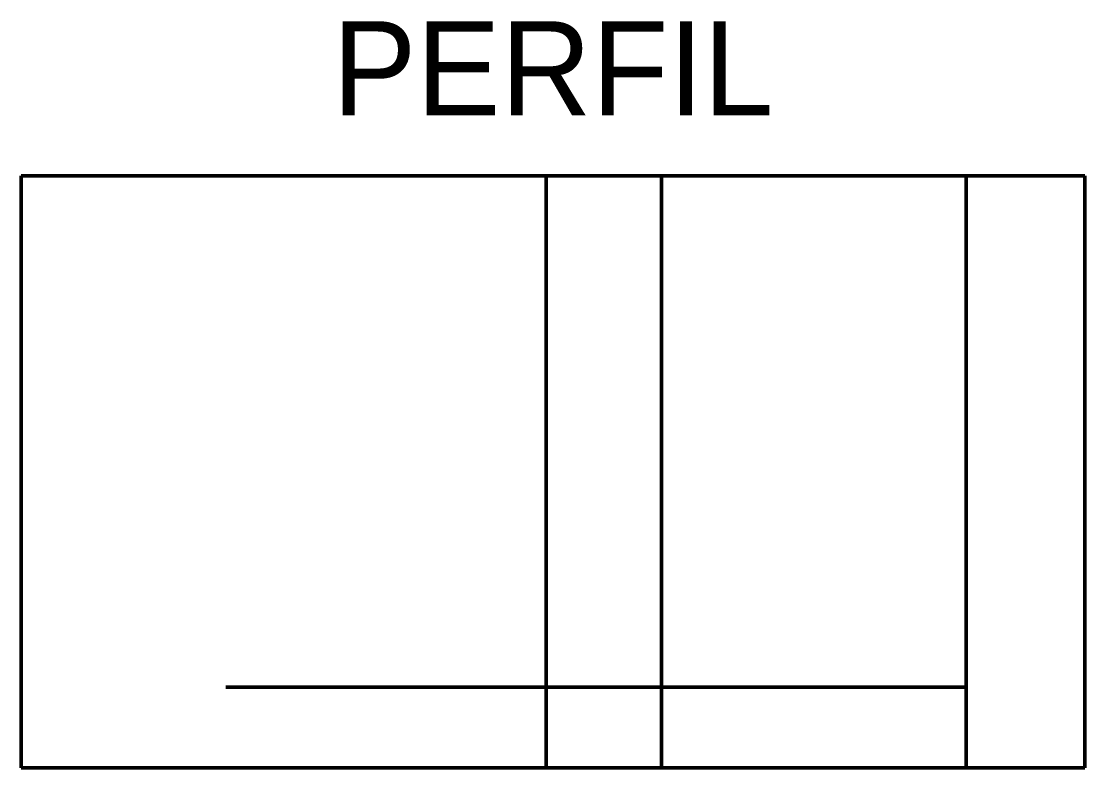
# Model space of a CAD drawing. Header units: millimetres. Extents: x 0 to 420, y 0 to 297.
# Drawn here: x 202.09 to 241.59, y 172.29 to 200.04 of the extents above; entities that cross this region are included whole.
import ezdxf
from ezdxf.enums import TextEntityAlignment as Align

# ---------------------------------------------------------------- set-up
doc = ezdxf.new("R2010")
doc.units = ezdxf.units.MM
doc.linetypes.add('DASHED', pattern=[1.524, 1.27, -0.254])
for name, color, linetype, lineweight in [('OCULTA', 8, 'DASHED', 25), ('TEXTO', 7, 'CONTINUOUS', 25), ('VISIBLE', 7, 'CONTINUOUS', 50)]:
    doc.layers.add(name, color=color, linetype=linetype, lineweight=lineweight)

msp = doc.modelspace()

# ---------------------------------------------------------------- linework, layer by layer
at = {"layer": 'OCULTA'}
for p, q in [((202.091, 194.294), (202.167, 194.294)), ((202.167, 194.294), (202.395, 194.294)), ((202.395, 194.294), (202.773, 194.294)), ((202.773, 194.294), (203.301, 194.294)), ((203.975, 194.294), (203.301, 194.294)), ((203.975, 194.294), (204.794, 194.294)), ((204.794, 194.294), (205.752, 194.294)), ((206.847, 194.294), (205.752, 194.294)), ((208.074, 194.294), (206.847, 194.294)), ((208.074, 194.294), (209.427, 194.294)), ((210.901, 194.294), (209.427, 194.294)), ((209.751, 194.294), (209.691, 194.294)), ((209.93, 194.294), (209.751, 194.294)), ((210.227, 194.294), (209.93, 194.294)), ((210.642, 194.294), (210.227, 194.294)), ((211.172, 194.294), (210.642, 194.294)), ((210.901, 194.294), (212.489, 194.294)), ((211.815, 194.294), (211.172, 194.294)), ((212.569, 194.294), (211.815, 194.294)), ((214.185, 194.294), (212.489, 194.294)), ((213.429, 194.294), (212.569, 194.294)), ((214.393, 194.294), (213.429, 194.294)), ((215.98, 194.294), (214.185, 194.294)), ((215.457, 194.294), (214.393, 194.294)), ((216.615, 194.294), (215.457, 194.294)), ((217.869, 194.294), (215.98, 194.294)), ((217.863, 194.294), (216.615, 194.294)), ((219.196, 194.294), (217.863, 194.294)), ((217.869, 194.294), (219.841, 194.294)), ((220.607, 194.294), (219.196, 194.294)), ((221.89, 194.294), (219.841, 194.294)), ((222.091, 194.294), (220.607, 194.294)), ((225.872, 194.294), (221.591, 194.294)), ((221.591, 172.294), (221.591, 194.294)), ((221.591, 194.294), (221.591, 194.294)), ((241.591, 194.294), (221.591, 194.294)), ((221.591, 172.294), (221.591, 194.294)), ((221.591, 194.294), (221.591, 194.294)), ((221.89, 194.294), (224.006, 194.294)), ((223.641, 194.294), (222.091, 194.294)), ((225.252, 194.294), (223.641, 194.294)), ((225.872, 194.294), (224.006, 194.294)), ((226.914, 194.294), (225.252, 194.294)), ((228.623, 194.294), (226.914, 194.294)), ((230.37, 194.294), (228.623, 194.294)), ((232.148, 194.294), (230.37, 194.294)), ((233.95, 194.294), (232.148, 194.294)), ((235.767, 194.294), (233.95, 194.294)), ((237.191, 194.294), (235.767, 194.294)), ((237.191, 172.294), (237.191, 194.294)), ((241.591, 194.294), (237.191, 194.294)), ((237.191, 175.294), (237.191, 194.294)), ((237.191, 194.294), (237.191, 194.294)), ((237.191, 194.294), (237.191, 194.294)), ((241.591, 172.294), (241.591, 194.294)), ((241.591, 194.294), (241.591, 194.294)), ((241.591, 172.294), (241.591, 194.294)), ((241.591, 194.294), (241.591, 194.294)), ((221.591, 185.49), (221.591, 185.494)), ((221.591, 185.49), (221.591, 185.494)), ((221.591, 185.475), (221.591, 185.49)), ((221.591, 185.475), (221.591, 185.49)), ((221.591, 185.452), (221.591, 185.475)), ((221.591, 185.452), (221.591, 185.475)), ((221.591, 185.419), (221.591, 185.452)), ((221.591, 185.419), (221.591, 185.452)), ((221.591, 185.378), (221.591, 185.419)), ((221.591, 185.378), (221.591, 185.419)), ((221.591, 185.327), (221.591, 185.378)), ((221.591, 185.327), (221.591, 185.378)), ((221.591, 185.267), (221.591, 185.327)), ((221.591, 185.267), (221.591, 185.327)), ((221.591, 185.2), (221.591, 185.267)), ((221.591, 185.2), (221.591, 185.267)), ((241.591, 185.49), (241.591, 185.494)), ((241.591, 185.49), (241.591, 185.494)), ((241.591, 185.475), (241.591, 185.49)), ((241.591, 185.475), (241.591, 185.49)), ((241.591, 185.452), (241.591, 185.475)), ((241.591, 185.452), (241.591, 185.475)), ((241.591, 185.419), (241.591, 185.452)), ((241.591, 185.419), (241.591, 185.452)), ((241.591, 185.378), (241.591, 185.419)), ((241.591, 185.378), (241.591, 185.419)), ((241.591, 185.327), (241.591, 185.378)), ((241.591, 185.327), (241.591, 185.378)), ((241.591, 185.267), (241.591, 185.327)), ((241.591, 185.267), (241.591, 185.327)), ((241.591, 185.2), (241.591, 185.267)), ((241.591, 185.2), (241.591, 185.267)), ((221.591, 185.123), (221.591, 185.2)), ((221.591, 185.123), (221.591, 185.2)), ((221.591, 185.04), (221.591, 185.123)), ((221.591, 185.04), (221.591, 185.123)), ((221.591, 184.948), (221.591, 185.04)), ((221.591, 184.948), (221.591, 185.04)), ((221.591, 184.85), (221.591, 184.948)), ((221.591, 184.85), (221.591, 184.948)), ((241.591, 185.123), (241.591, 185.2)), ((241.591, 185.123), (241.591, 185.2)), ((241.591, 185.04), (241.591, 185.123)), ((241.591, 185.04), (241.591, 185.123)), ((241.591, 184.948), (241.591, 185.04)), ((241.591, 184.948), (241.591, 185.04)), ((241.591, 184.85), (241.591, 184.948)), ((241.591, 184.85), (241.591, 184.948)), ((221.591, 184.745), (221.591, 184.85)), ((221.591, 184.745), (221.591, 184.85)), ((221.591, 184.634), (221.591, 184.745)), ((221.591, 184.634), (221.591, 184.745)), ((221.591, 184.517), (221.591, 184.634)), ((221.591, 184.517), (221.591, 184.634)), ((221.591, 184.394), (221.591, 184.517)), ((221.591, 184.394), (221.591, 184.517)), ((241.591, 184.745), (241.591, 184.85)), ((241.591, 184.745), (241.591, 184.85)), ((241.591, 184.634), (241.591, 184.745)), ((241.591, 184.634), (241.591, 184.745)), ((241.591, 184.517), (241.591, 184.634)), ((241.591, 184.517), (241.591, 184.634)), ((241.591, 184.394), (241.591, 184.517)), ((241.591, 184.394), (241.591, 184.517)), ((221.591, 184.267), (221.591, 184.394)), ((221.591, 184.267), (221.591, 184.394)), ((221.591, 184.136), (221.591, 184.267)), ((221.591, 184.136), (221.591, 184.267)), ((221.591, 184.001), (221.591, 184.136)), ((221.591, 184.001), (221.591, 184.136)), ((241.591, 184.267), (241.591, 184.394)), ((241.591, 184.267), (241.591, 184.394)), ((241.591, 184.136), (241.591, 184.267)), ((241.591, 184.136), (241.591, 184.267)), ((241.591, 184.001), (241.591, 184.136)), ((241.591, 184.001), (241.591, 184.136)), ((221.591, 183.864), (221.591, 184.001)), ((221.591, 183.864), (221.591, 184.001)), ((221.591, 183.723), (221.591, 183.864)), ((221.591, 183.723), (221.591, 183.864)), ((221.591, 183.581), (221.591, 183.723)), ((221.591, 183.581), (221.591, 183.723)), ((241.591, 183.864), (241.591, 184.001)), ((241.591, 183.864), (241.591, 184.001)), ((241.591, 183.723), (241.591, 183.864)), ((241.591, 183.723), (241.591, 183.864)), ((241.591, 183.581), (241.591, 183.723)), ((241.591, 183.581), (241.591, 183.723)), ((221.591, 183.438), (221.591, 183.581)), ((221.591, 183.438), (221.591, 183.581)), ((221.591, 183.294), (221.591, 183.438)), ((221.591, 183.294), (221.591, 183.438)), ((221.591, 183.15), (221.591, 183.294)), ((221.591, 183.15), (221.591, 183.294)), ((241.591, 183.438), (241.591, 183.581)), ((241.591, 183.438), (241.591, 183.581)), ((241.591, 183.294), (241.591, 183.438)), ((241.591, 183.294), (241.591, 183.438)), ((241.591, 183.15), (241.591, 183.294)), ((241.591, 183.15), (241.591, 183.294)), ((221.591, 183.007), (221.591, 183.15)), ((221.591, 183.007), (221.591, 183.15)), ((221.591, 182.865), (221.591, 183.007)), ((221.591, 182.865), (221.591, 183.007)), ((241.591, 183.007), (241.591, 183.15)), ((241.591, 183.007), (241.591, 183.15)), ((241.591, 182.865), (241.591, 183.007)), ((241.591, 182.865), (241.591, 183.007)), ((221.591, 182.725), (221.591, 182.865)), ((221.591, 182.725), (221.591, 182.865)), ((221.591, 182.587), (221.591, 182.725)), ((221.591, 182.587), (221.591, 182.725)), ((221.591, 182.452), (221.591, 182.587)), ((221.591, 182.452), (221.591, 182.587)), ((241.591, 182.725), (241.591, 182.865)), ((241.591, 182.725), (241.591, 182.865)), ((241.591, 182.587), (241.591, 182.725)), ((241.591, 182.587), (241.591, 182.725)), ((241.591, 182.452), (241.591, 182.587)), ((241.591, 182.452), (241.591, 182.587)), ((221.591, 182.321), (221.591, 182.452)), ((221.591, 182.321), (221.591, 182.452)), ((221.591, 182.194), (221.591, 182.321)), ((221.591, 182.321), (221.591, 182.194)), ((221.591, 182.072), (221.591, 182.194)), ((221.591, 182.072), (221.591, 182.194)), ((241.591, 182.321), (241.591, 182.452)), ((241.591, 182.321), (241.591, 182.452)), ((241.591, 182.194), (241.591, 182.321)), ((241.591, 182.321), (241.591, 182.194)), ((241.591, 182.072), (241.591, 182.194)), ((241.591, 182.072), (241.591, 182.194)), ((221.591, 182.072), (221.591, 181.955)), ((221.591, 181.955), (221.591, 182.072)), ((221.591, 181.844), (221.591, 181.955)), ((221.591, 181.844), (221.591, 181.955)), ((221.591, 181.739), (221.591, 181.844)), ((221.591, 181.739), (221.591, 181.844)), ((221.591, 181.64), (221.591, 181.739)), ((221.591, 181.739), (221.591, 181.64)), ((241.591, 182.072), (241.591, 181.955)), ((241.591, 181.955), (241.591, 182.072)), ((241.591, 181.844), (241.591, 181.955)), ((241.591, 181.844), (241.591, 181.955)), ((241.591, 181.739), (241.591, 181.844)), ((241.591, 181.739), (241.591, 181.844)), ((241.591, 181.64), (241.591, 181.739)), ((241.591, 181.739), (241.591, 181.64)), ((221.591, 181.549), (221.591, 181.64)), ((221.591, 181.549), (221.591, 181.64)), ((221.591, 181.465), (221.591, 181.549)), ((221.591, 181.465), (221.591, 181.549)), ((221.591, 181.389), (221.591, 181.465)), ((221.591, 181.465), (221.591, 181.389)), ((221.591, 181.389), (221.591, 181.321)), ((221.591, 181.389), (221.591, 181.321)), ((221.591, 181.262), (221.591, 181.321)), ((221.591, 181.262), (221.591, 181.321)), ((241.591, 181.549), (241.591, 181.64)), ((241.591, 181.549), (241.591, 181.64)), ((241.591, 181.465), (241.591, 181.549)), ((241.591, 181.465), (241.591, 181.549)), ((241.591, 181.389), (241.591, 181.465)), ((241.591, 181.465), (241.591, 181.389)), ((241.591, 181.389), (241.591, 181.321)), ((241.591, 181.389), (241.591, 181.321)), ((241.591, 181.262), (241.591, 181.321)), ((241.591, 181.262), (241.591, 181.321)), ((221.591, 181.211), (221.591, 181.262)), ((221.591, 181.211), (221.591, 181.262)), ((221.591, 181.211), (221.591, 181.169)), ((221.591, 181.211), (221.591, 181.169)), ((221.591, 181.137), (221.591, 181.169)), ((221.591, 181.137), (221.591, 181.169)), ((221.591, 181.137), (221.591, 181.113)), ((221.591, 181.137), (221.591, 181.113)), ((221.591, 181.099), (221.591, 181.113)), ((221.591, 181.113), (221.591, 181.099)), ((221.591, 181.099), (221.591, 181.094)), ((221.591, 181.099), (221.591, 181.094)), ((241.591, 181.211), (241.591, 181.262)), ((241.591, 181.211), (241.591, 181.262)), ((241.591, 181.211), (241.591, 181.169)), ((241.591, 181.211), (241.591, 181.169)), ((241.591, 181.137), (241.591, 181.169)), ((241.591, 181.137), (241.591, 181.169)), ((241.591, 181.137), (241.591, 181.113)), ((241.591, 181.137), (241.591, 181.113)), ((241.591, 181.099), (241.591, 181.113)), ((241.591, 181.113), (241.591, 181.099)), ((241.591, 181.099), (241.591, 181.094)), ((241.591, 181.099), (241.591, 181.094)), ((209.751, 175.294), (209.691, 175.294)), ((209.93, 175.294), (209.751, 175.294)), ((210.227, 175.294), (209.93, 175.294)), ((210.642, 175.294), (210.227, 175.294)), ((211.172, 175.294), (210.642, 175.294)), ((211.815, 175.294), (211.172, 175.294)), ((212.569, 175.294), (211.815, 175.294)), ((213.429, 175.294), (212.569, 175.294)), ((212.645, 175.294), (212.591, 175.294)), ((212.805, 175.294), (212.645, 175.294)), ((213.072, 175.294), (212.805, 175.294)), ((213.443, 175.294), (213.072, 175.294)), ((214.393, 175.294), (213.429, 175.294)), ((213.918, 175.294), (213.443, 175.294)), ((214.494, 175.294), (213.918, 175.294)), ((215.457, 175.294), (214.393, 175.294)), ((215.17, 175.294), (214.494, 175.294)), ((215.941, 175.294), (215.17, 175.294)), ((216.615, 175.294), (215.457, 175.294)), ((216.805, 175.294), (215.941, 175.294)), ((217.863, 175.294), (216.615, 175.294)), ((217.758, 175.294), (216.805, 175.294)), ((218.795, 175.294), (217.758, 175.294)), ((219.196, 175.294), (217.863, 175.294)), ((219.914, 175.294), (218.795, 175.294)), ((220.607, 175.294), (219.196, 175.294)), ((221.108, 175.294), (219.914, 175.294)), ((222.091, 175.294), (220.607, 175.294)), ((222.372, 175.294), (221.108, 175.294)), ((223.641, 175.294), (222.091, 175.294)), ((223.702, 175.294), (222.372, 175.294)), ((225.252, 175.294), (223.641, 175.294)), ((225.091, 175.294), (223.702, 175.294)), ((226.534, 175.294), (225.091, 175.294)), ((226.914, 175.294), (225.252, 175.294)), ((228.024, 175.294), (226.534, 175.294)), ((228.623, 175.294), (226.914, 175.294)), ((229.555, 175.294), (228.024, 175.294)), ((230.37, 175.294), (228.623, 175.294)), ((231.121, 175.294), (229.555, 175.294)), ((232.148, 175.294), (230.37, 175.294)), ((232.714, 175.294), (231.121, 175.294)), ((233.95, 175.294), (232.148, 175.294)), ((234.328, 175.294), (232.714, 175.294)), ((235.767, 175.294), (233.95, 175.294)), ((235.956, 175.294), (234.328, 175.294)), ((237.191, 175.294), (235.767, 175.294)), ((237.191, 175.294), (235.956, 175.294)), ((237.191, 172.294), (237.191, 175.294)), ((237.191, 175.294), (237.191, 175.294)), ((237.191, 175.294), (237.191, 175.294)), ((202.091, 172.294), (202.167, 172.294)), ((202.167, 172.294), (202.395, 172.294)), ((202.395, 172.294), (202.773, 172.294)), ((202.773, 172.294), (203.301, 172.294)), ((203.975, 172.294), (203.301, 172.294)), ((203.975, 172.294), (204.794, 172.294)), ((204.794, 172.294), (205.752, 172.294)), ((206.847, 172.294), (205.752, 172.294)), ((208.074, 172.294), (206.847, 172.294)), ((208.074, 172.294), (209.427, 172.294)), ((210.901, 172.294), (209.427, 172.294)), ((210.901, 172.294), (212.489, 172.294)), ((214.185, 172.294), (212.489, 172.294)), ((212.645, 172.294), (212.591, 172.294)), ((212.805, 172.294), (212.645, 172.294)), ((213.072, 172.294), (212.805, 172.294)), ((213.443, 172.294), (213.072, 172.294)), ((213.918, 172.294), (213.443, 172.294)), ((214.494, 172.294), (213.918, 172.294)), ((215.98, 172.294), (214.185, 172.294)), ((215.17, 172.294), (214.494, 172.294)), ((215.941, 172.294), (215.17, 172.294)), ((216.805, 172.294), (215.941, 172.294)), ((217.869, 172.294), (215.98, 172.294)), ((217.758, 172.294), (216.805, 172.294)), ((218.795, 172.294), (217.758, 172.294)), ((217.869, 172.294), (219.841, 172.294)), ((219.914, 172.294), (218.795, 172.294)), ((221.89, 172.294), (219.841, 172.294)), ((221.108, 172.294), (219.914, 172.294)), ((222.372, 172.294), (221.108, 172.294)), ((225.872, 172.294), (221.591, 172.294)), ((221.591, 172.294), (221.591, 172.294)), ((241.591, 172.294), (221.591, 172.294)), ((221.591, 172.294), (221.591, 172.294)), ((221.89, 172.294), (224.006, 172.294)), ((223.702, 172.294), (222.372, 172.294)), ((225.091, 172.294), (223.702, 172.294)), ((225.872, 172.294), (224.006, 172.294)), ((226.534, 172.294), (225.091, 172.294)), ((228.024, 172.294), (226.534, 172.294)), ((229.555, 172.294), (228.024, 172.294)), ((231.121, 172.294), (229.555, 172.294)), ((232.714, 172.294), (231.121, 172.294)), ((234.328, 172.294), (232.714, 172.294)), ((235.956, 172.294), (234.328, 172.294)), ((237.191, 172.294), (235.956, 172.294)), ((241.591, 172.294), (237.191, 172.294)), ((237.191, 172.294), (237.191, 172.294)), ((237.191, 172.294), (237.191, 172.294)), ((237.191, 172.294), (237.191, 172.294)), ((237.191, 172.294), (237.191, 172.294)), ((241.591, 172.294), (241.591, 172.294)), ((241.591, 172.294), (241.591, 172.294))]:
    msp.add_line(p, q, dxfattribs=at)
at = {"layer": 'VISIBLE'}
for p, q in [((202.167, 194.294), (202.091, 194.294)), ((202.091, 172.294), (202.091, 194.294)), ((202.091, 194.294), (202.091, 194.294)), ((202.091, 194.294), (202.091, 194.294)), ((202.091, 194.294), (241.591, 194.294)), ((202.395, 194.294), (202.167, 194.294)), ((202.773, 194.294), (202.395, 194.294)), ((203.301, 194.294), (202.773, 194.294)), ((203.975, 194.294), (203.301, 194.294)), ((204.794, 194.294), (203.975, 194.294)), ((205.752, 194.294), (204.794, 194.294)), ((206.847, 194.294), (205.752, 194.294)), ((208.074, 194.294), (206.847, 194.294)), ((209.427, 194.294), (208.074, 194.294)), ((210.901, 194.294), (209.427, 194.294)), ((209.691, 194.294), (209.751, 194.294)), ((209.751, 194.294), (209.93, 194.294)), ((209.93, 194.294), (210.227, 194.294)), ((210.227, 194.294), (210.642, 194.294)), ((210.642, 194.294), (211.172, 194.294)), ((212.489, 194.294), (210.901, 194.294)), ((211.172, 194.294), (211.815, 194.294)), ((212.569, 194.294), (211.815, 194.294)), ((214.185, 194.294), (212.489, 194.294)), ((213.429, 194.294), (212.569, 194.294)), ((213.429, 194.294), (214.393, 194.294)), ((215.98, 194.294), (214.185, 194.294)), ((215.457, 194.294), (214.393, 194.294)), ((215.457, 194.294), (216.615, 194.294)), ((217.869, 194.294), (215.98, 194.294)), ((217.863, 194.294), (216.615, 194.294)), ((217.863, 194.294), (219.196, 194.294)), ((219.841, 194.294), (217.869, 194.294)), ((220.607, 194.294), (219.196, 194.294)), ((221.89, 194.294), (219.841, 194.294)), ((222.091, 194.294), (220.607, 194.294)), ((241.591, 194.294), (221.591, 194.294)), ((221.591, 172.294), (221.591, 194.294)), ((225.872, 194.294), (221.591, 194.294)), ((221.591, 172.294), (221.591, 194.294)), ((224.006, 194.294), (221.89, 194.294)), ((222.091, 194.294), (223.641, 194.294)), ((225.252, 194.294), (223.641, 194.294)), ((225.872, 194.294), (224.006, 194.294)), ((226.914, 194.294), (225.252, 194.294)), ((225.872, 172.294), (225.872, 194.294)), ((225.872, 172.294), (225.872, 194.294)), ((228.623, 194.294), (226.914, 194.294)), ((230.37, 194.294), (228.623, 194.294)), ((232.148, 194.294), (230.37, 194.294)), ((233.95, 194.294), (232.148, 194.294)), ((235.767, 194.294), (233.95, 194.294)), ((237.191, 194.294), (235.767, 194.294)), ((237.191, 175.294), (237.191, 194.294)), ((237.191, 172.294), (237.191, 194.294)), ((241.591, 194.294), (237.191, 194.294)), ((241.591, 172.294), (241.591, 194.294)), ((241.591, 172.294), (241.591, 194.294)), ((241.591, 194.294), (241.591, 194.294)), ((241.591, 194.294), (241.591, 194.294)), ((241.591, 194.294), (241.591, 172.294)), ((221.591, 185.494), (221.591, 185.49)), ((221.591, 185.494), (221.591, 185.49)), ((221.591, 185.49), (221.591, 185.475)), ((221.591, 185.475), (221.591, 185.49)), ((221.591, 185.475), (221.591, 185.452)), ((221.591, 185.475), (221.591, 185.452)), ((221.591, 185.419), (221.591, 185.452)), ((221.591, 185.419), (221.591, 185.452)), ((221.591, 185.419), (221.591, 185.378)), ((221.591, 185.419), (221.591, 185.378)), ((221.591, 185.327), (221.591, 185.378)), ((221.591, 185.327), (221.591, 185.378)), ((221.591, 185.267), (221.591, 185.327)), ((221.591, 185.267), (221.591, 185.327)), ((221.591, 185.267), (221.591, 185.2)), ((221.591, 185.267), (221.591, 185.2)), ((241.591, 185.494), (241.591, 185.49)), ((241.591, 185.494), (241.591, 185.49)), ((241.591, 185.49), (241.591, 185.475)), ((241.591, 185.475), (241.591, 185.49)), ((241.591, 185.475), (241.591, 185.452)), ((241.591, 185.475), (241.591, 185.452)), ((241.591, 185.419), (241.591, 185.452)), ((241.591, 185.419), (241.591, 185.452)), ((241.591, 185.419), (241.591, 185.378)), ((241.591, 185.419), (241.591, 185.378)), ((241.591, 185.327), (241.591, 185.378)), ((241.591, 185.327), (241.591, 185.378)), ((241.591, 185.267), (241.591, 185.327)), ((241.591, 185.267), (241.591, 185.327)), ((241.591, 185.267), (241.591, 185.2)), ((241.591, 185.267), (241.591, 185.2)), ((221.591, 185.2), (221.591, 185.123)), ((221.591, 185.123), (221.591, 185.2)), ((221.591, 185.04), (221.591, 185.123)), ((221.591, 185.04), (221.591, 185.123)), ((221.591, 184.948), (221.591, 185.04)), ((221.591, 184.948), (221.591, 185.04)), ((221.591, 184.948), (221.591, 184.85)), ((221.591, 184.85), (221.591, 184.948)), ((241.591, 185.2), (241.591, 185.123)), ((241.591, 185.123), (241.591, 185.2)), ((241.591, 185.04), (241.591, 185.123)), ((241.591, 185.04), (241.591, 185.123)), ((241.591, 184.948), (241.591, 185.04)), ((241.591, 184.948), (241.591, 185.04)), ((241.591, 184.948), (241.591, 184.85)), ((241.591, 184.85), (241.591, 184.948)), ((221.591, 184.745), (221.591, 184.85)), ((221.591, 184.745), (221.591, 184.85)), ((221.591, 184.634), (221.591, 184.745)), ((221.591, 184.634), (221.591, 184.745)), ((221.591, 184.517), (221.591, 184.634)), ((221.591, 184.634), (221.591, 184.517)), ((221.591, 184.394), (221.591, 184.517)), ((221.591, 184.394), (221.591, 184.517)), ((241.591, 184.745), (241.591, 184.85)), ((241.591, 184.745), (241.591, 184.85)), ((241.591, 184.634), (241.591, 184.745)), ((241.591, 184.634), (241.591, 184.745)), ((241.591, 184.517), (241.591, 184.634)), ((241.591, 184.634), (241.591, 184.517)), ((241.591, 184.394), (241.591, 184.517)), ((241.591, 184.394), (241.591, 184.517)), ((221.591, 184.394), (221.591, 184.267)), ((221.591, 184.267), (221.591, 184.394)), ((221.591, 184.136), (221.591, 184.267)), ((221.591, 184.136), (221.591, 184.267)), ((221.591, 184.001), (221.591, 184.136)), ((221.591, 184.001), (221.591, 184.136)), ((241.591, 184.394), (241.591, 184.267)), ((241.591, 184.267), (241.591, 184.394)), ((241.591, 184.136), (241.591, 184.267)), ((241.591, 184.136), (241.591, 184.267)), ((241.591, 184.001), (241.591, 184.136)), ((241.591, 184.001), (241.591, 184.136)), ((221.591, 183.864), (221.591, 184.001)), ((221.591, 183.864), (221.591, 184.001)), ((221.591, 183.723), (221.591, 183.864)), ((221.591, 183.723), (221.591, 183.864)), ((221.591, 183.581), (221.591, 183.723)), ((221.591, 183.581), (221.591, 183.723)), ((241.591, 183.864), (241.591, 184.001)), ((241.591, 183.864), (241.591, 184.001)), ((241.591, 183.723), (241.591, 183.864)), ((241.591, 183.723), (241.591, 183.864)), ((241.591, 183.581), (241.591, 183.723)), ((241.591, 183.581), (241.591, 183.723)), ((221.591, 183.438), (221.591, 183.581)), ((221.591, 183.438), (221.591, 183.581)), ((221.591, 183.294), (221.591, 183.438)), ((221.591, 183.294), (221.591, 183.438)), ((221.591, 183.15), (221.591, 183.294)), ((221.591, 183.15), (221.591, 183.294)), ((241.591, 183.438), (241.591, 183.581)), ((241.591, 183.438), (241.591, 183.581)), ((241.591, 183.294), (241.591, 183.438)), ((241.591, 183.294), (241.591, 183.438)), ((241.591, 183.15), (241.591, 183.294)), ((241.591, 183.15), (241.591, 183.294)), ((221.591, 183.007), (221.591, 183.15)), ((221.591, 183.007), (221.591, 183.15)), ((221.591, 182.865), (221.591, 183.007)), ((221.591, 182.865), (221.591, 183.007)), ((241.591, 183.007), (241.591, 183.15)), ((241.591, 183.007), (241.591, 183.15)), ((241.591, 182.865), (241.591, 183.007)), ((241.591, 182.865), (241.591, 183.007)), ((221.591, 182.725), (221.591, 182.865)), ((221.591, 182.725), (221.591, 182.865)), ((221.591, 182.587), (221.591, 182.725)), ((221.591, 182.587), (221.591, 182.725)), ((221.591, 182.452), (221.591, 182.587)), ((221.591, 182.452), (221.591, 182.587)), ((241.591, 182.725), (241.591, 182.865)), ((241.591, 182.725), (241.591, 182.865)), ((241.591, 182.587), (241.591, 182.725)), ((241.591, 182.587), (241.591, 182.725)), ((241.591, 182.452), (241.591, 182.587)), ((241.591, 182.452), (241.591, 182.587)), ((221.591, 182.321), (221.591, 182.452)), ((221.591, 182.321), (221.591, 182.452)), ((221.591, 182.194), (221.591, 182.321)), ((221.591, 182.194), (221.591, 182.321)), ((221.591, 182.072), (221.591, 182.194)), ((221.591, 182.072), (221.591, 182.194)), ((241.591, 182.321), (241.591, 182.452)), ((241.591, 182.321), (241.591, 182.452)), ((241.591, 182.194), (241.591, 182.321)), ((241.591, 182.194), (241.591, 182.321)), ((241.591, 182.072), (241.591, 182.194)), ((241.591, 182.072), (241.591, 182.194)), ((221.591, 181.955), (221.591, 182.072)), ((221.591, 181.955), (221.591, 182.072)), ((221.591, 181.844), (221.591, 181.955)), ((221.591, 181.844), (221.591, 181.955)), ((221.591, 181.739), (221.591, 181.844)), ((221.591, 181.739), (221.591, 181.844)), ((221.591, 181.64), (221.591, 181.739)), ((221.591, 181.64), (221.591, 181.739)), ((241.591, 181.955), (241.591, 182.072)), ((241.591, 181.955), (241.591, 182.072)), ((241.591, 181.844), (241.591, 181.955)), ((241.591, 181.844), (241.591, 181.955)), ((241.591, 181.739), (241.591, 181.844)), ((241.591, 181.739), (241.591, 181.844)), ((241.591, 181.64), (241.591, 181.739)), ((241.591, 181.64), (241.591, 181.739)), ((221.591, 181.549), (221.591, 181.64)), ((221.591, 181.549), (221.591, 181.64)), ((221.591, 181.465), (221.591, 181.549)), ((221.591, 181.465), (221.591, 181.549)), ((221.591, 181.389), (221.591, 181.465)), ((221.591, 181.389), (221.591, 181.465)), ((221.591, 181.321), (221.591, 181.389)), ((221.591, 181.321), (221.591, 181.389)), ((221.591, 181.262), (221.591, 181.321)), ((221.591, 181.262), (221.591, 181.321)), ((241.591, 181.549), (241.591, 181.64)), ((241.591, 181.549), (241.591, 181.64)), ((241.591, 181.465), (241.591, 181.549)), ((241.591, 181.465), (241.591, 181.549)), ((241.591, 181.389), (241.591, 181.465)), ((241.591, 181.389), (241.591, 181.465)), ((241.591, 181.321), (241.591, 181.389)), ((241.591, 181.321), (241.591, 181.389)), ((241.591, 181.262), (241.591, 181.321)), ((241.591, 181.262), (241.591, 181.321)), ((221.591, 181.211), (221.591, 181.262)), ((221.591, 181.211), (221.591, 181.262)), ((221.591, 181.169), (221.591, 181.211)), ((221.591, 181.169), (221.591, 181.211)), ((221.591, 181.137), (221.591, 181.169)), ((221.591, 181.137), (221.591, 181.169)), ((221.591, 181.113), (221.591, 181.137)), ((221.591, 181.113), (221.591, 181.137)), ((221.591, 181.099), (221.591, 181.113)), ((221.591, 181.099), (221.591, 181.113)), ((221.591, 181.094), (221.591, 181.099)), ((221.591, 181.094), (221.591, 181.099)), ((241.591, 181.211), (241.591, 181.262)), ((241.591, 181.211), (241.591, 181.262)), ((241.591, 181.169), (241.591, 181.211)), ((241.591, 181.169), (241.591, 181.211)), ((241.591, 181.137), (241.591, 181.169)), ((241.591, 181.137), (241.591, 181.169)), ((241.591, 181.113), (241.591, 181.137)), ((241.591, 181.113), (241.591, 181.137)), ((241.591, 181.099), (241.591, 181.113)), ((241.591, 181.099), (241.591, 181.113)), ((241.591, 181.094), (241.591, 181.099)), ((241.591, 181.094), (241.591, 181.099)), ((209.691, 175.294), (209.751, 175.294)), ((209.751, 175.294), (209.93, 175.294)), ((209.93, 175.294), (210.227, 175.294)), ((210.227, 175.294), (210.642, 175.294)), ((210.642, 175.294), (211.172, 175.294)), ((211.172, 175.294), (211.815, 175.294)), ((212.569, 175.294), (211.815, 175.294)), ((213.429, 175.294), (212.569, 175.294)), ((212.591, 175.294), (212.645, 175.294)), ((212.645, 175.294), (212.805, 175.294)), ((212.805, 175.294), (213.072, 175.294)), ((213.072, 175.294), (213.443, 175.294)), ((213.429, 175.294), (214.393, 175.294)), ((213.443, 175.294), (213.918, 175.294)), ((214.494, 175.294), (213.918, 175.294)), ((215.457, 175.294), (214.393, 175.294)), ((214.494, 175.294), (215.17, 175.294)), ((215.17, 175.294), (215.941, 175.294)), ((215.457, 175.294), (216.615, 175.294)), ((215.941, 175.294), (216.805, 175.294)), ((217.863, 175.294), (216.615, 175.294)), ((217.758, 175.294), (216.805, 175.294)), ((218.795, 175.294), (217.758, 175.294)), ((217.863, 175.294), (219.196, 175.294)), ((219.914, 175.294), (218.795, 175.294)), ((220.607, 175.294), (219.196, 175.294)), ((219.914, 175.294), (221.108, 175.294)), ((222.091, 175.294), (220.607, 175.294)), ((222.372, 175.294), (221.108, 175.294)), ((222.091, 175.294), (223.641, 175.294)), ((222.372, 175.294), (223.702, 175.294)), ((225.252, 175.294), (223.641, 175.294)), ((225.091, 175.294), (223.702, 175.294)), ((226.534, 175.294), (225.091, 175.294)), ((226.914, 175.294), (225.252, 175.294)), ((228.024, 175.294), (226.534, 175.294)), ((228.623, 175.294), (226.914, 175.294)), ((229.555, 175.294), (228.024, 175.294)), ((230.37, 175.294), (228.623, 175.294)), ((229.555, 175.294), (231.121, 175.294)), ((232.148, 175.294), (230.37, 175.294)), ((232.714, 175.294), (231.121, 175.294)), ((233.95, 175.294), (232.148, 175.294)), ((234.328, 175.294), (232.714, 175.294)), ((235.767, 175.294), (233.95, 175.294)), ((235.956, 175.294), (234.328, 175.294)), ((237.191, 175.294), (235.767, 175.294)), ((237.191, 175.294), (235.956, 175.294)), ((237.191, 172.294), (237.191, 175.294)), ((202.167, 172.294), (202.091, 172.294)), ((202.091, 172.294), (202.091, 172.294)), ((241.591, 172.294), (202.091, 172.294)), ((202.091, 172.294), (202.091, 172.294)), ((202.395, 172.294), (202.167, 172.294)), ((202.773, 172.294), (202.395, 172.294)), ((203.301, 172.294), (202.773, 172.294)), ((203.975, 172.294), (203.301, 172.294)), ((204.794, 172.294), (203.975, 172.294)), ((205.752, 172.294), (204.794, 172.294)), ((206.847, 172.294), (205.752, 172.294)), ((208.074, 172.294), (206.847, 172.294)), ((209.427, 172.294), (208.074, 172.294)), ((210.901, 172.294), (209.427, 172.294)), ((212.489, 172.294), (210.901, 172.294)), ((214.185, 172.294), (212.489, 172.294)), ((212.591, 172.294), (212.645, 172.294)), ((212.645, 172.294), (212.805, 172.294)), ((212.805, 172.294), (213.072, 172.294)), ((213.072, 172.294), (213.443, 172.294)), ((213.443, 172.294), (213.918, 172.294)), ((214.494, 172.294), (213.918, 172.294)), ((215.98, 172.294), (214.185, 172.294)), ((214.494, 172.294), (215.17, 172.294)), ((215.17, 172.294), (215.941, 172.294)), ((215.941, 172.294), (216.805, 172.294)), ((217.869, 172.294), (215.98, 172.294)), ((217.758, 172.294), (216.805, 172.294)), ((218.795, 172.294), (217.758, 172.294)), ((219.841, 172.294), (217.869, 172.294)), ((219.914, 172.294), (218.795, 172.294)), ((221.89, 172.294), (219.841, 172.294)), ((219.914, 172.294), (221.108, 172.294)), ((222.372, 172.294), (221.108, 172.294)), ((241.591, 172.294), (221.591, 172.294)), ((225.872, 172.294), (221.591, 172.294)), ((224.006, 172.294), (221.89, 172.294)), ((222.372, 172.294), (223.702, 172.294)), ((225.091, 172.294), (223.702, 172.294)), ((225.872, 172.294), (224.006, 172.294)), ((226.534, 172.294), (225.091, 172.294)), ((228.024, 172.294), (226.534, 172.294)), ((229.555, 172.294), (228.024, 172.294)), ((229.555, 172.294), (231.121, 172.294)), ((232.714, 172.294), (231.121, 172.294)), ((234.328, 172.294), (232.714, 172.294)), ((235.956, 172.294), (234.328, 172.294)), ((237.191, 172.294), (235.956, 172.294)), ((241.591, 172.294), (237.191, 172.294)), ((241.591, 172.294), (241.591, 172.294)), ((241.591, 172.294), (241.591, 172.294))]:
    msp.add_line(p, q, dxfattribs=at)

# ---------------------------------------------------------------- texts
at = {"layer": 'TEXTO'}
msp.add_text('PERFIL', height=3.5, dxfattribs=at).set_placement((221.841, 198.294), align=Align.MIDDLE_CENTER)

doc.saveas('drawing.dxf')
